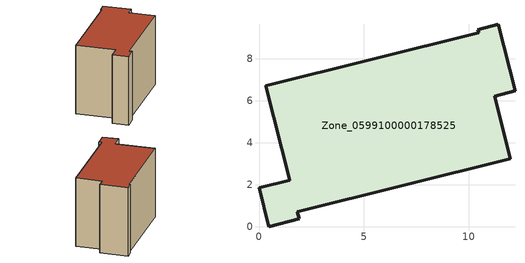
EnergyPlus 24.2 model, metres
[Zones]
Zone_0599100000178525
 floor ground (C_G): 12.2,6.47 11.24,6.22 11.98,3.23 1.83,0.71 1.92,0.37 0.47,0 0,1.85 1.46,2.22 0.32,6.72 10.47,9.23 10.43,9.39 11.4,9.64 z0
 wall outside (C_F): 1.46,2.22 0,1.85 0.47,0 1.92,0.37 1.83,0.71 11.98,3.23 11.24,6.22 12.2,6.47 11.4,9.64 10.43,9.39 10.47,9.23 0.32,6.72 1.46,2.22 z0:8.32
 roof outside (C_R): 11.4,9.64 10.43,9.39 10.47,9.23 0.32,6.72 1.46,2.22 0,1.85 0.47,0 1.92,0.37 1.83,0.71 11.98,3.23 11.24,6.22 12.2,6.47 z8.32
[BUILDING]
Pand.0599100000178525: North Axis=0; Terrain=City; Loads Convergence Tolerance Value=0.04; Temperature Convergence Tolerance Value=0.4; Solar Distribution=FullExterior; Maximum Number of Warmup Days=25; Minimum Number of Warmup Days=1
[Site:Location]
Rotterdam.The.Hague.AP_ZH_NLD Design_Conditions: Latitude=51.96; Longitude=4.45; Time Zone=1; Elevation=-4.5
[SITE:GROUNDTEMPERATURE:BUILDINGSURFACE]
18, 18, 18, 18, 18, 18, 18, 18, 18, 18, 18, 18
[MATERIAL] Thermal Absorptance=0.9; Solar Absorptance=0.7; Visible Absorptance=0.7
Name | Roughness | Thickness | Conductivity | Density | Specific Heat
G.TI.1975-1991 | MediumSmooth | 0.15 | 0.288461 | 540 | 1210
F.TI.1975-1991 | Rough | 0.3 | 0.230769 | 1920 | 840
R.TI.1975-1991 | MediumRough | 0.2 | 0.153846 | 1500 | 1000
[CONSTRUCTION]
C_G: G.TI.1975-1991
C_F: F.TI.1975-1991
C_R: R.TI.1975-1991
[ZONE]
Zone_0599100000178525: Type=1; Multiplier=1; Ceiling Height=Autocalculate; Volume=Autocalculate; Floor Area=autocalculate; Part of Total Floor Area=Yes
[ZONEINFILTRATION:DESIGNFLOWRATE]
Infil_Zone_0599100000178525: Zone or ZoneList or Space or SpaceList=Zone_0599100000178525; Schedule=AlwaysOn; Design Flow Rate Calculation Method=Flow/Area; Flow Rate per Floor Area=0.003; Constant Term Coefficient=1; Temperature Term Coefficient=0; Velocity Term Coefficient=0; Velocity Squared Term Coefficient=0
[HVACTEMPLATE:ZONE:IDEALLOADSAIRSYSTEM]
Zone_0599100000178525: Maximum Heating Supply Air Temperature=50; Minimum Cooling Supply Air Temperature=13; Maximum Heating Supply Air Humidity Ratio=0.0156; Minimum Cooling Supply Air Humidity Ratio=0.0077; Heating Limit=NoLimit; Cooling Limit=NoLimit; Dehumidification Control Type=ConstantSensibleHeatRatio; Cooling Sensible Heat Ratio=0.7; Dehumidification Setpoint=60; Humidification Control Type=None; Humidification Setpoint=30; Outdoor Air Method=None; Outdoor Air Flow Rate per Person=0.00944; Outdoor Air Flow Rate per Zone Floor Area=0; Outdoor Air Flow Rate per Zone=0; Demand Controlled Ventilation Type=None; Outdoor Air Economizer Type=NoEconomizer; Heat Recovery Type=None; Sensible Heat Recovery Effectiveness=0.7; Latent Heat Recovery Effectiveness=0.65
[ZONECONTROL:THERMOSTAT]
ThermostatControl_Zone_0599100000178525: Zone or ZoneList=Zone_0599100000178525; Control Type Schedule=DualSetpointControlType; Control 1=Thermostat_Zone_0599100000178525; Temperature Difference Between Cutout And Setpoint=0
[THERMOSTATSETPOINT:DUALSETPOINT]
Thermostat_Zone_0599100000178525: Heating Setpoint Temperature Schedule=HeatingSetpoint_Zone_0599100000178525; Cooling Setpoint Temperature Schedule=CoolingSetpoint_Zone_0599100000178525
[SCHEDULE:COMPACT]
HeatingSetpoint_Zone_0599100000178525: Through: 12/31, For: AllDays, Until: 24:00, 21
CoolingSetpoint_Zone_0599100000178525: Through: 12/31, For: AllDays, Until: 24:00, 24
DualSetpointControlType: Through: 12/31, For: AllDays, Until: 24:00, 4
AlwaysOn: Through: 12/31, For: AllDays, Until: 24:00, 1
